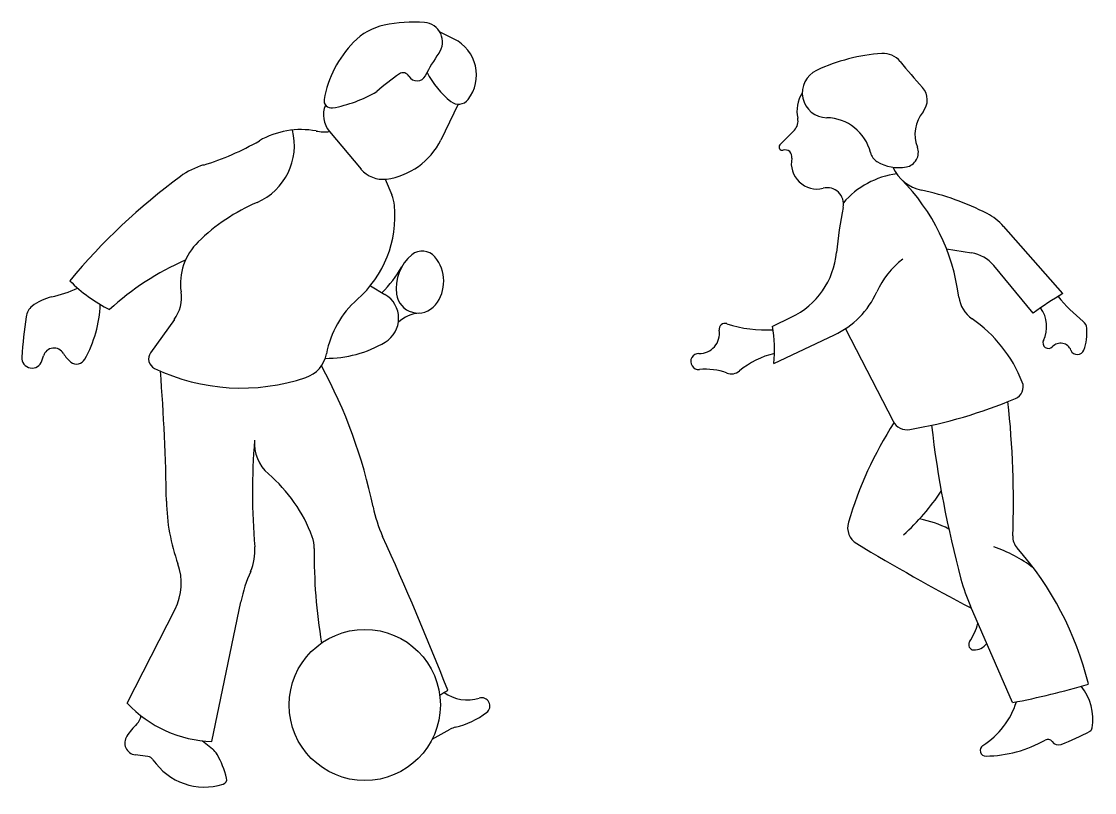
# Model space of a CAD drawing. Header units: metres. Extents: x 23.74 to 25.33, y 27.36 to 28.51.
import ezdxf

# ---------------------------------------------------------------- set-up
doc = ezdxf.new("R2010")
doc.units = ezdxf.units.M
doc.header["$MEASUREMENT"] = 0

# ---------------------------------------------------------------- blocks, each defined once
blk = doc.blocks.new('Bimbo')
at = {"color": 0}
for p, q in [((-0.3338, 0.9928), (-0.3104, 1.017)), ((0.1248, 0.7522), (0.0285, 0.8609)), ((-0.064, 0.8246), (-0.0233, 0.8179)), ((0.0767, 0.7201), (0.0126, 0.7973)), ((-0.3455, 0.6992), (-0.3154, 0.7135)), ((-0.3436, 0.6388), (-0.2454, 0.6849)), ((-0.2277, 0.6948), (-0.1504, 0.5449)), ((0.0432, 0.0891), (-0.025, 0.2452))]:
    blk.add_line(p, q, dxfattribs=at)
for centre, radius, start, end in [((-0.1482, 0.8434), 0.2983, 93.9429, 115.0112), ((-0.1663, 1.1058), 0.0353, 39.1621, 93.9429), ((-0.2573, 1.0772), 0.0403, 115.0112, 269.0272), ((0.7373, 1.8418), 1.1301, 219.1622, 221.9804), ((-0.1252, 1.0657), 0.0302, 320.5663, 41.9804), ((-0.2539, 1.0478), 0.0524, 146.427, 192.8722), ((-0.0575, 1.01), 0.0575, 140.5664, 201.282), ((-0.3254, 1.0315), 0.0209, 315.947, 12.8722), ((-0.2592, 0.9627), 0.0742, 13.8072, 89.0272), ((-0.3302, 0.9893), 0.00506, 135.947, 286.25), ((-0.3256, 0.9736), 0.0113, 348.606, 106.25), ((-0.1642, 0.986), 0.0237, 193.8072, 238.6446), ((-0.1333, 0.9805), 0.0238, 280.7044, 21.2819), ((-0.2737, 0.9631), 0.0417, 168.606, 283.9048), ((-0.1414, 1.0235), 0.0675, 238.6446, 280.7044), ((-0.0908, 0.9837), 0.0657, 204.3688, 258.1077), ((-0.1281, 0.812), 0.1347, 96.9317, 139.8046), ((-0.2573, 0.897), 0.0264, 348.4884, 103.9048), ((-0.3736, 0.7034), 0.3325, 7.423, 44.7522), ((-0.1909, 0.5084), 0.42, 62.6637, 78.1077), ((0.423, 0.7584), 0.6678, 168.4884, 174.8226), ((-0.0402, 0.8), 0.0918, 41.5474, 62.6637), ((-0.3711, 0.8304), 0.1295, 295.4514, 354.8226), ((-0.0329, 0.7595), 0.0592, 39.6928, 80.6564), ((-0.0535, 0.6998), 0.135, 127.0703, 155.9284), ((-0.3052, 0.8122), 0.1406, 295.1456, 335.9283), ((0.4213, 0.2553), 0.5786, 120.824, 126.5563), ((0.0065, 0.7529), 0.0508, 187.423, 235.2356), ((0.3144, 0.9048), 0.2525, 218.566, 231.613), ((0.0468, 0.6985), 0.0516, 334.1403, 35.7874), ((-0.4229, 0.694), 0.00962, 71.8003, 189.728), ((-0.3563, 0.8966), 0.2037, 251.8002, 273.2681), ((-0.5872, 0.6611), 0.2446, 354.76, 8.9434), ((-0.1515, 0.5253), 0.2262, 21.5365, 55.2356), ((0.1478, 0.6945), 0.0158, 3.9285, 51.6129), ((0.0769, 0.6896), 0.0868, 340.3312, 3.9285), ((-0.4641, 0.6869), 0.0322, 268.4237, 9.728), ((0.1014, 0.6721), 0.00905, 154.1403, 316.5798), ((0.121, 0.6535), 0.018, 21.4693, 136.5798), ((-0.4654, 0.6418), 0.0129, 88.4237, 275.2792), ((-0.3125, 0.5222), 0.1359, 102.811, 129.8139), ((0.1481, 0.6642), 0.0112, 201.4693, 340.3312), ((-0.4548, 0.5274), 0.102, 69.7926, 95.2792), ((-0.4126, 0.6422), 0.0204, 249.7926, 309.8139), ((0.0397, 0.6007), 0.0207, 292.7122, 21.5365), ((-0.2614, 1.3201), 0.8005, 279.9216, 292.7122), ((-1.4702, 0.414), 1.5147, 357.9268, 6.1681), ((0.3852, 0.201), 0.6342, 147.4051, 163.4928), ((-0.1278, 0.5565), 0.0254, 207.268, 279.9216), ((1.6505, 0.7422), 1.7506, 186.6815, 194.9937), ((-0.3944, 0.6475), 0.3877, 312.2904, 326.1843), ((-0.1426, 0.2082), 0.1819, 63.0142, 78.866), ((-0.1939, 0.3726), 0.0302, 163.4928, 239.0546), ((0.0716, 0.3581), 0.0281, 177.9268, 221.4898), ((1.8659, 3.8081), 4.0359, 239.0546, 242.0856), ((-0.0647, 0.1181), 0.2363, 53.2579, 70.845), ((-0.3393, -0.0052), 0.5204, 13.829, 41.4898), ((0.26, 0.3697), 0.311, 194.9937, 203.6095), ((-0.121, 0.2484), 0.1124, 327.0294, 344.0641), ((-0.0196, 0.1827), 0.00837, 147.0294, 267.5822), ((-0.019, 0.1989), 0.0246, 267.5822, 325.489), ((-0.1681, 1.22), 1.1505, 280.5856, 286.883), ((0.0858, 0.0611), 0.0876, 351.3222, 38.5028), ((-0.0747, 0.1293), 0.1301, 302.3762, 342.583), ((-0.0243, 0.4022), 0.4081, 291.0352, 298.2156), ((0.1651, 0.049), 0.00729, 298.2156, 351.3222), ((0, 0.0115), 0.00927, 122.3762, 270.9877), ((-0.0033, 0.2044), 0.2022, 270.9877, 299.441), ((0.1002, 0.0209), 0.00856, 35.225, 119.441), ((0.1176, 0.0331), 0.0127, 215.225, 291.0352)]:
    blk.add_arc(centre, radius, start, end, dxfattribs=at)
blk = doc.blocks.new('Bimbo con palla')
at = {"color": 0}
for p, q in [((0.4046, 1.2123), (0.3818, 1.2234)), ((0.4114, 1.1067), (0.3831, 1.0487)), ((0.2026, 1.0626), (0.2538, 1.0015)), ((0.293, 0.9853), (0.3038, 0.9599)), ((0.2689, 0.8124), (0.2926, 0.7985)), ((-0.0487, 0.7576), (-0.0873, 0.7038)), ((-0.2632, 0.6908), (-0.2607, 0.6989)), ((0.0122, 0.0736), (0.0591, 0.3003)), ((-0.125, 0.1359), (-0.0475, 0.2881)), ((0.3691, 0.0774), (0.3984, 0.0938)), ((-0.003, 0.0747), (0.0129, 0.0621)), ((-0.0915, 0.0494), (-0.1121, 0.0522))]:
    blk.add_line(p, q, dxfattribs=at)
blk.add_circle((0.2599, 0.133), 0.1225, dxfattribs=at)
for centre, radius, start, end in [((0.3118, 1.1393), 0.0977, 102.174, 135.7882), ((0.3394, 1.0113), 0.2286, 85.6671, 102.174), ((0.3542, 1.2077), 0.0317, 324.2642, 85.6671), ((0.37, 1.0826), 0.1789, 135.7882, 169.72), ((0.3763, 1.1541), 0.0647, 322, 64.0579), ((0.5912, 1.0372), 0.2603, 144.2641, 153.6186), ((0.5287, 0.8449), 0.3767, 124.3713, 131.4384), ((0.3221, 1.1469), 0.0108, 29.3235, 124.3713), ((0.3446, 1.1595), 0.015, 209.3235, 333.6186), ((0.4907, 1.2254), 0.1463, 207.3336, 231.4574), ((0.2056, 1.1124), 0.0118, 169.72, 279.9748), ((0.1704, 1.3122), 0.2147, 279.9748, 300.5098), ((0.4118, 1.1263), 0.0196, 231.4574, 322), ((0.2343, 1.0892), 0.0414, 157.1518, 219.97), ((0.0452, 1.0398), 0.1006, 293.5241, 14.4305), ((0.1564, 0.9314), 0.1342, 79.4365, 120.1271), ((0.1945, 1.1354), 0.0734, 259.4365, 276.404), ((-0.1236, 1.4139), 0.4237, 286.7555, 300.1271), ((0.2802, 1.099), 0.1145, 277.37, 333.9282), ((0.0341, 0.8901), 0.1234, 106.7555, 126.315), ((0.289, 1.0311), 0.046, 219.97, 277.37), ((0.5587, 0.1763), 1.0092, 126.315, 140.328), ((0.2505, 0.9373), 0.0579, 5.3389, 22.9892), ((0.2139, 0.6522), 0.3222, 113.5241, 134.0674), ((0.1282, 0.9259), 0.1807, 311.4444, 5.3389), ((0.0553, 0.816), 0.0941, 134.0674, 188.2871), ((0.1465, 0.4465), 0.4443, 113.55, 132.5276), ((0.3808, 0.8085), 0.0702, 129.4929, 187.8447), ((0.3531, 0.8421), 0.0266, 39.8439, 129.4929), ((0.3265, 0.8199), 0.0613, 321.1534, 39.8439), ((0.1499, 0.9396), 0.1953, 314.9037, 330.4091), ((-0.0422, 0.9952), 0.2478, 224.8077, 243.2603), ((-0.2911, 0.9895), 0.1999, 282.6, 295.3334), ((-0.099, 0.7936), 0.0618, 324.4158, 8.2871), ((-0.2301, 0.7168), 0.0794, 102.6, 128.2053), ((0.3507, 0.6739), 0.1555, 131.4444, 169.4589), ((0.2698, 0.7597), 0.045, 300.9562, 59.5267), ((0.3465, 0.8038), 0.0356, 187.8447, 321.1534), ((-0.2631, 0.7588), 0.0261, 128.2053, 172.1643), ((-0.3681, 0.7902), 0.1995, 330.954, 357.6832), ((0.3525, 0.7131), 0.0553, 93.7984, 133.8402), ((0.7061, 0.6254), 1.0045, 172.1643, 175.9202), ((0.1975, 0.8802), 0.1854, 269.4772, 300.9562), ((-0.2792, 0.6957), 0.0167, 175.9202, 343.0286), ((-0.2437, 0.6937), 0.0178, 29.8196, 163.0287), ((-0.187, 0.7262), 0.0476, 209.8196, 231.8987), ((-0.0734, 0.6939), 0.017, 144.4158, 244.5307), ((0.1482, 0.7116), 0.0505, 288.5208, 349.46), ((-0.207, 0.7007), 0.0151, 231.8987, 330.954), ((0.0602, 0.9743), 0.3276, 244.5307, 288.5208), ((-0.534, 0.2884), 0.8241, 11.5882, 28.5821), ((-3.3565, 0.4168), 3.2953, 0.81, 4.4792), ((1.1318, 0.4789), 1.0539, 175.4558, 184.8685), ((0.1464, 0.5572), 0.0655, 175.4558, 229.3096), ((-0.0587, 0.3187), 0.2492, 20.4468, 49.3096), ((0.2496, 0.4678), 0.3111, 180.81, 199.9314), ((0.4941, 0.4992), 0.2254, 191.5882, 204.3675), ((0.126, 0.3875), 0.052, 359.2428, 20.4468), ((-4.7869, -1.8927), 5.5721, 21.5852, 24.3675), ((0.0006, 0.3826), 0.0813, 336.0674, 4.8685), ((1.0336, 0.3755), 0.8557, 179.2428, 189.558), ((-0.1301, 0.3302), 0.0927, 332.9932, 19.9314), ((0.2972, 0.251), 0.2431, 156.0674, 168.3015), ((0.2432, 0.3881), 0.276, 300.0209, 303.2044), ((0.426, 0.2055), 0.0643, 234.1477, 287.496), ((0.4493, 0.1314), 0.0133, 306.9095, 107.496), ((0.0188, 0.2706), 0.197, 223.1193, 268.0742), ((-0.1278, 0.1204), 0.0258, 315.388, 348.4868), ((0.3747, 0.2309), 0.1376, 283.4066, 306.9095), ((-0.0112, 0.0054), 0.138, 135.388, 146.0726), ((0.414, 0.0659), 0.0319, 103.4066, 119.1535), ((-0.1095, 0.0715), 0.0195, 146.0726, 262.3441), ((-0.0068, 0.0373), 0.0316, 29.8376, 51.4027), ((-0.1063, -0.0197), 0.1462, 13.456, 29.8376), ((-0.0931, 0.0378), 0.0118, 33.9343, 82.3441), ((0, 0.1004), 0.1004, 213.9343, 287.723), ((0.0281, 0.0125), 0.00809, 287.723, 13.456)]:
    blk.add_arc(centre, radius, start, end, dxfattribs=at)
blk = doc.blocks.new('Bambini')
for name, p in [('Bimbo con palla', (-1.2664, -0.0479)), ('Bimbo', (0, 0))]:
    blk.add_blockref(name, p)

msp = doc.modelspace()

# ---------------------------------------------------------------- block references
at = {"linetype": 'ByBlock', "xscale": 0.9176936738516588, "yscale": 0.9176936738516588, "zscale": 0.9176936738516622}
msp.add_blockref('Bambini', (25.1692, 27.4143), dxfattribs=at)

doc.saveas('drawing.dxf')
